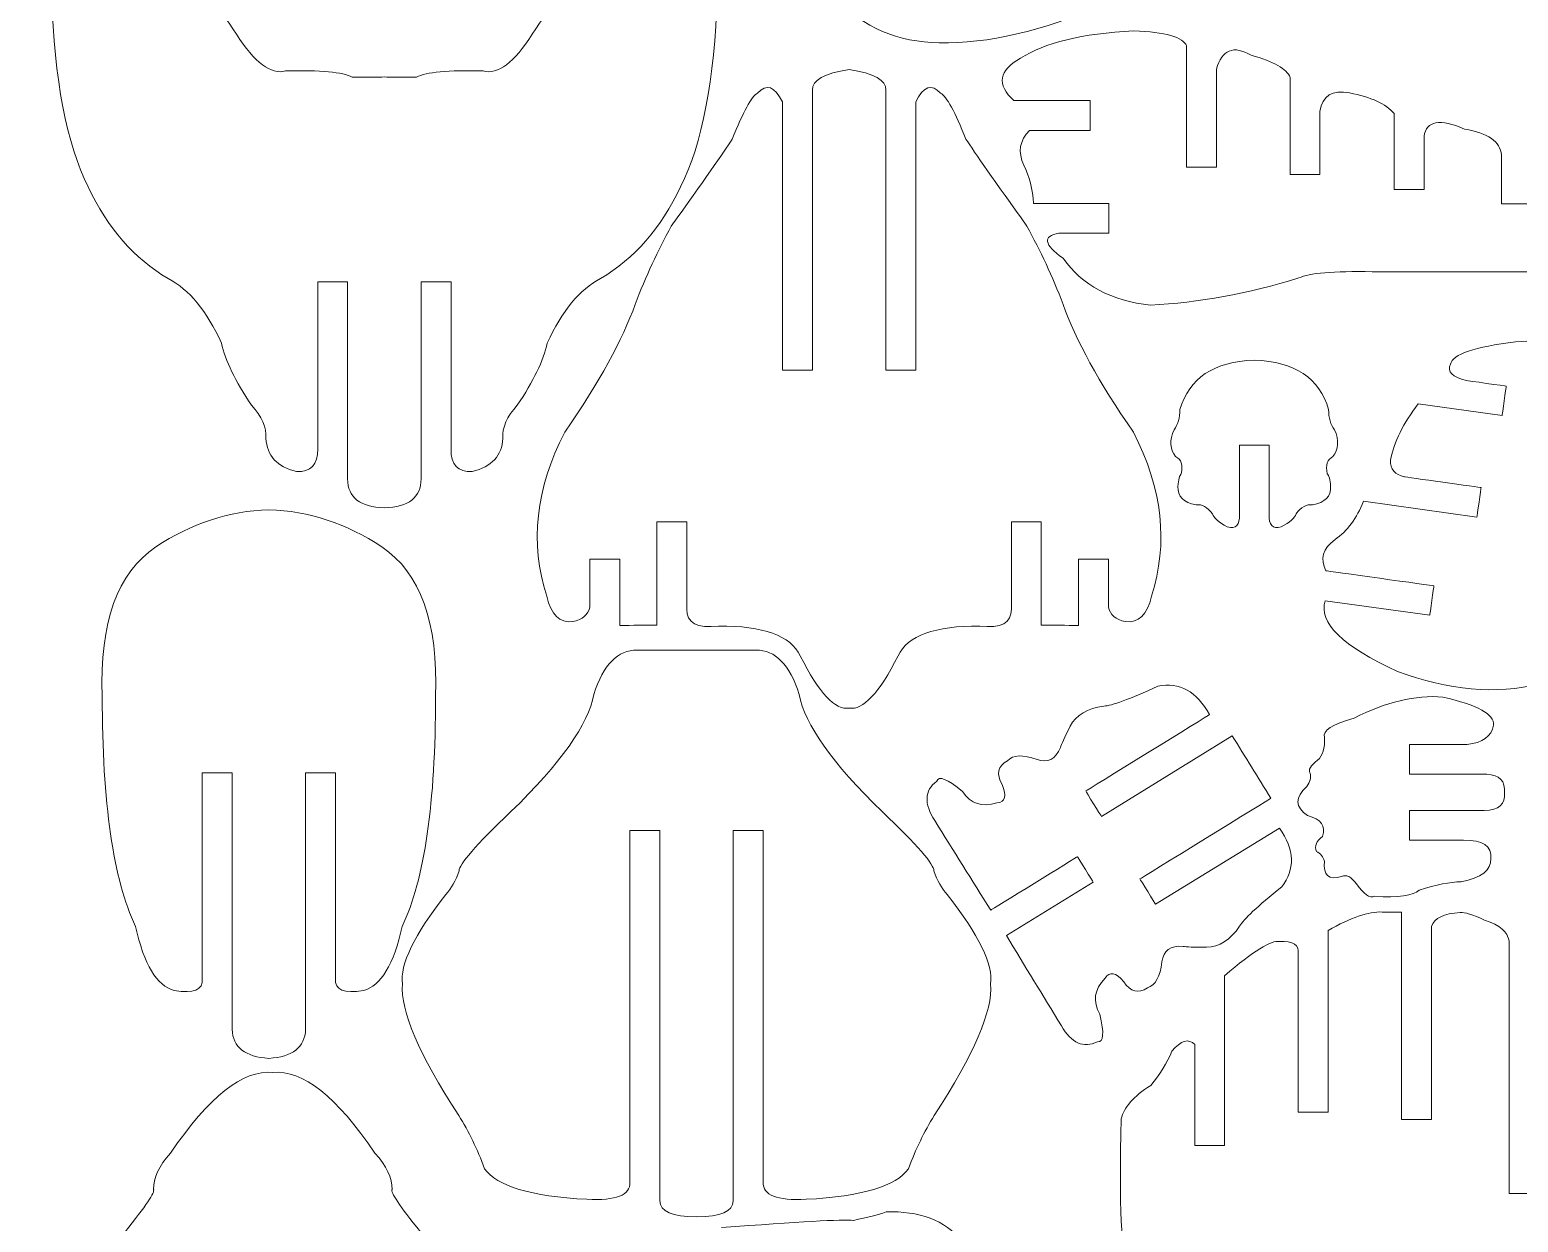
# Model space of a CAD drawing. Header units: inches. Extents: x -288 to 1, y -75 to 219.
# Drawn here: x -287.5 to -149.5, y -9.2 to 101.5 of the extents above; entities that cross this region are included whole.
import ezdxf

# ---------------------------------------------------------------- set-up
doc = ezdxf.new("R2010")
doc.units = ezdxf.units.IN
doc.header["$MEASUREMENT"] = 0
doc.layers.add('Layer 1', color=7, linetype='Continuous')

msp = doc.modelspace()

# ---------------------------------------------------------------- linework, layer by layer
at = {"layer": 'Layer 1', "color": 1, "lineweight": 9}
for points, knots in [([(-186.4922, 119.5221), (-186.141, 121.0911), (-187.7707, 122.0193), (-191.3815, 122.3077), (-191.3815, 122.3077), (-200.4094, 122.884), (-207.1044, 122.2437), (-211.4665, 120.3865), (-211.4665, 120.3865), (-216.0523, 117.7772), (-218.2413, 115.1997), (-218.0337, 112.6543), (-218.0337, 112.6543), (-218.0815, 110.4929), (-216.3079, 107.7231), (-212.7128, 104.3452), (-212.7128, 104.3452), (-210.2045, 101.6719), (-207.0246, 100.311), (-203.1736, 100.2628), (-203.1736, 100.2628), (-198.6678, 100.1668), (-193.5866, 101.3514), (-187.9301, 103.817), (-187.9301, 103.817), (-186.6043, 104.6335), (-186.0768, 105.4178), (-186.3481, 106.1703), (-186.3481, 106.1703), (-186.2045, 107.2388), (-186.7958, 107.8994), (-188.122, 108.1524)], [0, 0, 0, 0, 0.125, 0.125, 0.125, 0.12500001, 0.25, 0.25, 0.25, 0.25000001, 0.375, 0.375, 0.375, 0.37500001, 0.5, 0.5, 0.5, 0.50000001, 0.625, 0.625, 0.625, 0.62500001, 0.75, 0.75, 0.75, 0.75000001, 0.875, 0.875, 0.875, 0.87500001, 1, 1, 1, 1]), ([(-260.8168, 62.586), (-260.8125, 61.1131), (-261.4713, 60.4087), (-262.7939, 60.4725), (-262.7939, 60.4725), (-264.5991, 60.921), (-265.5417, 61.9457), (-265.6219, 63.5468), (-265.6219, 63.5468), (-265.5583, 64.5709), (-266.0055, 65.5955), (-266.9641, 66.6202), (-266.9641, 66.6202), (-268.4663, 68.8616), (-269.3929, 70.7828), (-269.7444, 72.3837), (-269.7444, 72.3837), (-271.1026, 75.3772), (-272.7484, 77.3784), (-274.6817, 78.3872), (-274.6817, 78.3872), (-277.8293, 80.2282), (-280.306, 83.0621), (-282.1116, 86.8882), (-282.1116, 86.8882), (-284.1091, 90.8814), (-285.2431, 96.8092), (-285.5136, 104.671), (-285.5136, 104.671), (-285.6269, 106.4192), (-285.835, 107.5358), (-286.1382, 108.0205), (-286.1382, 108.0205), (-286.5695, 111.206), (-285.9465, 112.759), (-284.2687, 112.6792), (-284.2687, 112.6792), (-283.1185, 113.0953), (-280.3058, 111.5904), (-275.832, 108.1645), (-275.832, 108.1645), (-272.5726, 106.1794), (-270.08, 103.8102), (-268.3542, 101.0565), (-268.3542, 101.0565), (-266.6766, 98.4149), (-265.1585, 97.2783), (-263.8003, 97.6465), (-263.8003, 97.6465), (-260.562, 97.7423), (-258.5024, 97.5506), (-257.6219, 97.07), (-257.6219, 97.07), (-256.2196, 97.0618), (-255.2252, 97.07), (-254.6389, 97.0941)], [0, 0, 0, 0, 0.07142857, 0.07142857, 0.07142857, 0.07142858, 0.14285714, 0.14285714, 0.14285714, 0.14285715, 0.21428571, 0.21428571, 0.21428571, 0.21428572, 0.28571429, 0.28571429, 0.28571429, 0.2857143, 0.35714286, 0.35714286, 0.35714286, 0.35714287, 0.42857143, 0.42857143, 0.42857143, 0.42857144, 0.5, 0.5, 0.5, 0.50000001, 0.57142857, 0.57142857, 0.57142857, 0.57142858, 0.64285714, 0.64285714, 0.64285714, 0.64285715, 0.71428571, 0.71428571, 0.71428571, 0.71428572, 0.78571429, 0.78571429, 0.78571429, 0.7857143, 0.85714286, 0.85714286, 0.85714286, 0.85714287, 0.92857143, 0.92857143, 0.92857143, 0.92857144, 1, 1, 1, 1]), ([(-248.4611, 62.586), (-248.4654, 61.1131), (-247.8065, 60.4087), (-246.484, 60.4725), (-246.484, 60.4725), (-244.6788, 60.921), (-243.7362, 61.9457), (-243.656, 63.5468), (-243.656, 63.5468), (-243.7196, 64.5709), (-243.2724, 65.5955), (-242.3138, 66.6202), (-242.3138, 66.6202), (-240.8116, 68.8616), (-239.885, 70.7828), (-239.5334, 72.3837), (-239.5334, 72.3837), (-238.1753, 75.3772), (-236.5295, 77.3784), (-234.5962, 78.3872), (-234.5962, 78.3872), (-231.4486, 80.2282), (-228.9719, 83.0621), (-227.1662, 86.8882), (-227.1662, 86.8882), (-225.1687, 90.8814), (-224.0348, 96.8092), (-223.7643, 104.671), (-223.7643, 104.671), (-223.651, 106.4192), (-223.4429, 107.5358), (-223.1397, 108.0205), (-223.1397, 108.0205), (-222.7084, 111.206), (-223.3314, 112.759), (-225.0091, 112.6792), (-225.0091, 112.6792), (-226.1594, 113.0953), (-228.9721, 111.5904), (-233.4459, 108.1645), (-233.4459, 108.1645), (-236.7052, 106.1794), (-239.1979, 103.8102), (-240.9237, 101.0565), (-240.9237, 101.0565), (-242.6013, 98.4149), (-244.1194, 97.2783), (-245.4775, 97.6465), (-245.4775, 97.6465), (-248.7159, 97.7423), (-250.7755, 97.5506), (-251.656, 97.07), (-251.656, 97.07), (-253.0583, 97.0618), (-254.0527, 97.07), (-254.6389, 97.0941)], [0, 0, 0, 0, 0.07142857, 0.07142857, 0.07142857, 0.07142858, 0.14285714, 0.14285714, 0.14285714, 0.14285715, 0.21428571, 0.21428571, 0.21428571, 0.21428572, 0.28571429, 0.28571429, 0.28571429, 0.2857143, 0.35714286, 0.35714286, 0.35714286, 0.35714287, 0.42857143, 0.42857143, 0.42857143, 0.42857144, 0.5, 0.5, 0.5, 0.50000001, 0.57142857, 0.57142857, 0.57142857, 0.57142858, 0.64285714, 0.64285714, 0.64285714, 0.64285715, 0.71428571, 0.71428571, 0.71428571, 0.71428572, 0.78571429, 0.78571429, 0.78571429, 0.7857143, 0.85714286, 0.85714286, 0.85714286, 0.85714287, 0.92857143, 0.92857143, 0.92857143, 0.92857144, 1, 1, 1, 1]), ([(-196.2595, 94.8932), (-197.8763, 96.395), (-197.6682, 97.7051), (-195.6351, 98.824), (-195.6351, 98.824), (-193.426, 100.278), (-189.936, 101.1248), (-185.165, 101.3644), (-185.165, 101.3644), (-182.1929, 101.2527), (-180.5543, 100.7895), (-180.2489, 99.9743)], [0, 0, 0, 0, 0.33333333, 0.33333333, 0.33333333, 0.33333334, 0.66666667, 0.66666667, 0.66666667, 0.66666668, 1, 1, 1, 1]), ([(-177.4804, 97.8172), (-177.4804, 97.8172), (-177.4804, 88.722), (-177.4804, 88.722), (-177.4804, 88.722), (-177.4804, 88.722), (-180.2489, 88.722), (-180.2489, 88.722), (-180.2489, 88.722), (-180.2489, 88.722), (-180.2489, 99.9743), (-180.2489, 99.9743)], [0, 0, 0, 0, 0.33333333, 0.33333333, 0.33333333, 0.33333334, 0.66666667, 0.66666667, 0.66666667, 0.66666668, 1, 1, 1, 1]), ([(-177.4804, 97.8172), (-176.952, 99.6226), (-175.8794, 100.0543), (-174.2624, 99.1115), (-174.2624, 99.1115), (-172.1393, 98.5204), (-170.933, 97.8334), (-170.6434, 97.0504)], [0, 0, 0, 0, 0.5, 0.5, 0.5, 0.50000001, 1, 1, 1, 1]), ([(-167.8747, 93.8866), (-167.8747, 93.8866), (-167.8749, 88.0509), (-167.8749, 88.0509), (-167.8749, 88.0509), (-167.8749, 88.0509), (-170.6434, 88.0509), (-170.6434, 88.0509), (-170.6434, 88.0509), (-170.6434, 88.0509), (-170.6434, 97.0504), (-170.6434, 97.0504)], [0, 0, 0, 0, 0.33333333, 0.33333333, 0.33333333, 0.33333334, 0.66666667, 0.66666667, 0.66666667, 0.66666668, 1, 1, 1, 1]), ([(-217.7191, 94.7704), (-218.4264, 96.2269), (-219.195, 96.499), (-220.0244, 95.5869), (-220.0244, 95.5869), (-220.5836, 95.2825), (-221.3666, 93.8578), (-222.3732, 91.3124), (-222.3732, 91.3124), (-223.1722, 90.0955), (-225.0576, 87.4061), (-228.0294, 83.2436), (-228.0294, 83.2436), (-229.2759, 80.9863), (-230.3944, 78.5687), (-231.3849, 75.9916), (-231.3849, 75.9916), (-232.5354, 72.7095), (-234.7085, 68.7549), (-237.9042, 64.1285), (-237.9042, 64.1285), (-240.6045, 58.8933), (-241.1639, 53.8184), (-239.5819, 48.9035)], [0, 0, 0, 0, 0.16666667, 0.16666667, 0.16666667, 0.16666668, 0.33333333, 0.33333333, 0.33333333, 0.33333334, 0.5, 0.5, 0.5, 0.50000001, 0.66666667, 0.66666667, 0.66666667, 0.66666668, 0.83333333, 0.83333333, 0.83333333, 0.83333334, 1, 1, 1, 1]), ([(-217.7191, 94.7704), (-217.7191, 94.7704), (-217.7191, 69.8967), (-217.7191, 69.8967), (-217.7191, 69.8967), (-217.7191, 69.8967), (-214.9499, 69.8967), (-214.9499, 69.8967), (-214.9499, 69.8967), (-214.9499, 69.8967), (-214.9501, 95.8752), (-214.9501, 95.8752)], [0, 0, 0, 0, 0.33333333, 0.33333333, 0.33333333, 0.33333334, 0.66666667, 0.66666667, 0.66666667, 0.66666668, 1, 1, 1, 1]), ([(-208.129, 95.8752), (-208.129, 95.8752), (-208.1292, 69.8967), (-208.1292, 69.8967), (-208.1292, 69.8967), (-208.1292, 69.8967), (-205.3599, 69.8967), (-205.3599, 69.8967), (-205.3599, 69.8967), (-205.3599, 69.8967), (-205.3599, 94.7704), (-205.3599, 94.7704)], [0, 0, 0, 0, 0.33333333, 0.33333333, 0.33333333, 0.33333334, 0.66666667, 0.66666667, 0.66666667, 0.66666668, 1, 1, 1, 1]), ([(-205.3599, 94.7704), (-204.6526, 96.2269), (-203.884, 96.499), (-203.0547, 95.5869), (-203.0547, 95.5869), (-202.4955, 95.2825), (-201.7125, 93.8578), (-200.7058, 91.3124), (-200.7058, 91.3124), (-199.9069, 90.0955), (-198.0215, 87.4061), (-195.0496, 83.2436), (-195.0496, 83.2436), (-193.8032, 80.9863), (-192.6846, 78.5687), (-191.6941, 75.9916), (-191.6941, 75.9916), (-190.5437, 72.7095), (-188.3706, 68.7549), (-185.1749, 64.1285), (-185.1749, 64.1285), (-182.4745, 58.8933), (-181.9152, 53.8184), (-183.4971, 48.9035)], [0, 0, 0, 0, 0.16666667, 0.16666667, 0.16666667, 0.16666668, 0.33333333, 0.33333333, 0.33333333, 0.33333334, 0.5, 0.5, 0.5, 0.50000001, 0.66666667, 0.66666667, 0.66666667, 0.66666668, 0.83333333, 0.83333333, 0.83333333, 0.83333334, 1, 1, 1, 1]), ([(-160.9897, 93.6949), (-161.7432, 94.5894), (-163.1259, 95.2288), (-165.1374, 95.6122), (-165.1374, 95.6122), (-166.7219, 95.9316), (-167.6345, 95.3567), (-167.8747, 93.8866)], [0, 0, 0, 0, 0.5, 0.5, 0.5, 0.50000001, 1, 1, 1, 1]), ([(-196.2595, 94.8932), (-196.2595, 94.8932), (-189.1695, 94.8932), (-189.1695, 94.8932), (-189.1695, 94.8932), (-189.1695, 94.8932), (-189.1695, 92.1248), (-189.1695, 92.1248), (-189.1695, 92.1248), (-189.1695, 92.1248), (-194.8186, 92.1248), (-194.8186, 92.1248)], [0, 0, 0, 0, 0.33333333, 0.33333333, 0.33333333, 0.33333334, 0.66666667, 0.66666667, 0.66666667, 0.66666668, 1, 1, 1, 1]), ([(-158.2213, 91.5854), (-158.2213, 91.5854), (-158.2213, 86.6608), (-158.2213, 86.6608), (-158.2213, 86.6608), (-158.2213, 86.6608), (-160.9897, 86.6608), (-160.9897, 86.6608), (-160.9897, 86.6608), (-160.9897, 86.6608), (-160.9897, 93.6949), (-160.9897, 93.6949)], [0, 0, 0, 0, 0.33333333, 0.33333333, 0.33333333, 0.33333334, 0.66666667, 0.66666667, 0.66666667, 0.66666668, 1, 1, 1, 1]), ([(-151.0479, 89.86), (-151.145, 91.1063), (-152.2877, 91.9052), (-154.4752, 92.2567), (-154.4752, 92.2567), (-156.7481, 93.2474), (-157.9969, 93.0238), (-158.2213, 91.5854)], [0, 0, 0, 0, 0.5, 0.5, 0.5, 0.50000001, 1, 1, 1, 1]), ([(-194.8186, 92.1248), (-195.731, 91.2022), (-195.9072, 90.1276), (-195.347, 88.9011), (-195.347, 88.9011), (-194.8186, 87.8467), (-194.5144, 86.6643), (-194.4342, 85.3541)], [0, 0, 0, 0, 0.5, 0.5, 0.5, 0.50000001, 1, 1, 1, 1]), ([(-148.2794, 88.3261), (-148.2794, 88.3261), (-148.2794, 85.3163), (-148.2794, 85.3163), (-148.2794, 85.3163), (-148.2794, 85.3163), (-151.0479, 85.3163), (-151.0479, 85.3163), (-151.0479, 85.3163), (-151.0479, 85.3163), (-151.0479, 89.86), (-151.0479, 89.86)], [0, 0, 0, 0, 0.33333333, 0.33333333, 0.33333333, 0.33333334, 0.66666667, 0.66666667, 0.66666667, 0.66666668, 1, 1, 1, 1]), ([(-192.0811, 82.5856), (-193.6177, 82.318), (-193.4898, 81.5472), (-191.6969, 80.273), (-191.6969, 80.273), (-189.9199, 77.7643), (-187.2143, 76.3102), (-183.5801, 75.9108), (-183.5801, 75.9108), (-179.1401, 76.1452), (-174.5534, 76.9895), (-169.8195, 78.4434), (-169.8195, 78.4434), (-168.8938, 78.8903), (-166.6277, 79.0818), (-163.0206, 79.018), (-163.0206, 79.018), (-155.7109, 79.018), (-148.4013, 79.018), (-141.0916, 79.018), (-141.0916, 79.018), (-140.0507, 79.0904), (-139.3409, 79.285), (-138.9621, 79.6017), (-138.9621, 79.6017), (-138.0816, 80.0968), (-136.7848, 79.9213), (-135.0718, 79.0746), (-135.0718, 79.0746), (-133.9192, 78.3393), (-133.0227, 78.3712), (-132.3822, 79.1704), (-132.3822, 79.1704), (-132.0139, 80.2089), (-131.1655, 80.8962), (-129.8367, 81.2315), (-129.8367, 81.2315), (-128.956, 81.455), (-127.339, 82.0624), (-124.9859, 83.0531), (-124.9859, 83.0531), (-123.721, 83.4684), (-122.0403, 83.8202), (-119.9429, 84.1078), (-119.9429, 84.1078), (-117.1093, 85.1012), (-115.4603, 86.2169), (-114.9961, 87.4542)], [0, 0, 0, 0, 0.08333333, 0.08333333, 0.08333333, 0.08333334, 0.16666667, 0.16666667, 0.16666667, 0.16666668, 0.25, 0.25, 0.25, 0.25000001, 0.33333333, 0.33333333, 0.33333333, 0.33333334, 0.41666667, 0.41666667, 0.41666667, 0.41666668, 0.5, 0.5, 0.5, 0.50000001, 0.58333333, 0.58333333, 0.58333333, 0.58333334, 0.66666667, 0.66666667, 0.66666667, 0.66666668, 0.75, 0.75, 0.75, 0.75000001, 0.83333333, 0.83333333, 0.83333333, 0.83333334, 0.91666667, 0.91666667, 0.91666667, 0.91666668, 1, 1, 1, 1]), ([(-90.5952, 83.5043), (-97.6005, 85.0277), (-101.6153, 85.8124), (-102.6404, 85.8585), (-102.6404, 85.8585), (-103.8679, 86.2994), (-104.8244, 86.6949), (-105.5096, 87.0441), (-105.5096, 87.0441), (-108.5516, 87.5971), (-111.0056, 87.0355), (-112.8711, 85.3597), (-112.8711, 85.3597), (-115.8965, 82.2917), (-123.0702, 78.6476), (-134.3916, 74.4276), (-134.3916, 74.4276), (-138.9105, 73.4459), (-144.0263, 72.8051), (-149.739, 72.5052), (-149.739, 72.5052), (-153.5419, 72.056), (-155.553, 71.3644), (-155.772, 70.431), (-155.772, 70.431), (-156.109, 69.7524), (-155.6138, 69.2478), (-154.2861, 68.9175)], [0, 0, 0, 0, 0.14285714, 0.14285714, 0.14285714, 0.14285715, 0.28571429, 0.28571429, 0.28571429, 0.2857143, 0.42857143, 0.42857143, 0.42857143, 0.42857144, 0.57142857, 0.57142857, 0.57142857, 0.57142858, 0.71428571, 0.71428571, 0.71428571, 0.71428572, 0.85714286, 0.85714286, 0.85714286, 0.85714287, 1, 1, 1, 1]), ([(-194.4342, 85.3541), (-194.4342, 85.3541), (-187.4406, 85.3541), (-187.4406, 85.3541), (-187.4406, 85.3541), (-187.4406, 85.3541), (-187.4406, 82.5856), (-187.4406, 82.5856), (-187.4406, 82.5856), (-187.4406, 82.5856), (-192.0811, 82.5856), (-192.0811, 82.5856)], [0, 0, 0, 0, 0.33333333, 0.33333333, 0.33333333, 0.33333334, 0.66666667, 0.66666667, 0.66666667, 0.66666668, 1, 1, 1, 1]), ([(-260.8168, 62.586), (-260.8168, 62.586), (-260.8168, 78.0687), (-260.8168, 78.0687), (-260.8168, 78.0687), (-260.8168, 78.0687), (-258.0483, 78.0687), (-258.0483, 78.0687), (-258.0483, 78.0687), (-258.0483, 78.0687), (-258.0485, 59.8005), (-258.0485, 59.8005)], [0, 0, 0, 0, 0.33333333, 0.33333333, 0.33333333, 0.33333334, 0.66666667, 0.66666667, 0.66666667, 0.66666668, 1, 1, 1, 1]), ([(-251.2294, 59.8005), (-251.2294, 59.8005), (-251.2295, 78.0687), (-251.2295, 78.0687), (-251.2295, 78.0687), (-251.2295, 78.0687), (-248.4611, 78.0687), (-248.4611, 78.0687), (-248.4611, 78.0687), (-248.4611, 78.0687), (-248.4611, 62.586), (-248.4611, 62.586)], [0, 0, 0, 0, 0.33333333, 0.33333333, 0.33333333, 0.33333334, 0.66666667, 0.66666667, 0.66666667, 0.66666668, 1, 1, 1, 1]), ([(-158.7577, 66.7457), (-158.7577, 66.7457), (-150.9758, 65.6619), (-150.9758, 65.6619), (-150.9758, 65.6619), (-150.9758, 65.6619), (-150.594, 68.4033), (-150.594, 68.4033), (-150.594, 68.4033), (-150.594, 68.4033), (-154.2861, 68.9175), (-154.2861, 68.9175)], [0, 0, 0, 0, 0.33333333, 0.33333333, 0.33333333, 0.33333334, 0.66666667, 0.66666667, 0.66666667, 0.66666668, 1, 1, 1, 1]), ([(-158.7577, 66.7457), (-160.1359, 64.9743), (-160.9924, 63.2344), (-161.3271, 61.5269), (-161.3271, 61.5269), (-161.3617, 60.6971), (-160.9326, 60.1817), (-160.0395, 59.9809)], [0, 0, 0, 0, 0.5, 0.5, 0.5, 0.50000001, 1, 1, 1, 1]), ([(-175.3477, 56.4825), (-175.285, 55.5216), (-175.6581, 55.1374), (-176.4672, 55.3299), (-176.4672, 55.3299), (-177.2582, 55.7542), (-177.7136, 56.1626), (-177.8333, 56.5546), (-177.8333, 56.5546), (-178.3129, 57.1708), (-178.8242, 57.451), (-179.3672, 57.395), (-179.3672, 57.395), (-180.5339, 57.5953), (-181.093, 58.1638), (-181.045, 59.1), (-181.045, 59.1), (-180.9893, 59.7323), (-180.8854, 60.1247), (-180.7335, 60.2767), (-180.7335, 60.2767), (-180.558, 61.093), (-180.7337, 61.6214), (-181.2608, 61.8616), (-181.2608, 61.8616), (-181.7883, 62.5339), (-181.836, 63.3665), (-181.4046, 64.3592), (-181.4046, 64.3592), (-181.0452, 64.8232), (-180.8614, 65.4477), (-180.8532, 66.2325)], [0, 0, 0, 0, 0.125, 0.125, 0.125, 0.12500001, 0.25, 0.25, 0.25, 0.25000001, 0.375, 0.375, 0.375, 0.37500001, 0.5, 0.5, 0.5, 0.50000001, 0.625, 0.625, 0.625, 0.62500001, 0.75, 0.75, 0.75, 0.75000001, 0.875, 0.875, 0.875, 0.87500001, 1, 1, 1, 1]), ([(-172.5788, 56.4825), (-172.6415, 55.5216), (-172.2684, 55.1374), (-171.4593, 55.3299), (-171.4593, 55.3299), (-170.6683, 55.7542), (-170.2128, 56.1626), (-170.0931, 56.5546), (-170.0931, 56.5546), (-169.6136, 57.1708), (-169.1023, 57.451), (-168.5592, 57.395), (-168.5592, 57.395), (-167.3926, 57.5953), (-166.8334, 58.1638), (-166.8815, 59.1), (-166.8815, 59.1), (-166.9372, 59.7323), (-167.0411, 60.1247), (-167.1929, 60.2767), (-167.1929, 60.2767), (-167.3685, 61.093), (-167.1927, 61.6214), (-166.6656, 61.8616), (-166.6656, 61.8616), (-166.1382, 62.5339), (-166.0905, 63.3665), (-166.5218, 64.3592), (-166.5218, 64.3592), (-166.8813, 64.8232), (-167.065, 65.4477), (-167.0732, 66.2325)], [0, 0, 0, 0, 0.125, 0.125, 0.125, 0.12500001, 0.25, 0.25, 0.25, 0.25000001, 0.375, 0.375, 0.375, 0.37500001, 0.5, 0.5, 0.5, 0.50000001, 0.625, 0.625, 0.625, 0.62500001, 0.75, 0.75, 0.75, 0.75000001, 0.875, 0.875, 0.875, 0.87500001, 1, 1, 1, 1]), ([(-175.3477, 56.4825), (-175.3477, 56.4825), (-175.3477, 62.9311), (-175.3477, 62.9311), (-175.3477, 62.9311), (-175.3477, 62.9311), (-172.5792, 62.9311), (-172.5792, 62.9311), (-172.5792, 62.9311), (-172.5792, 62.9311), (-172.5788, 56.4825), (-172.5788, 56.4825)], [0, 0, 0, 0, 0.33333333, 0.33333333, 0.33333333, 0.33333334, 0.66666667, 0.66666667, 0.66666667, 0.66666668, 1, 1, 1, 1]), ([(-163.8455, 57.7163), (-163.8455, 57.7163), (-153.3098, 56.249), (-153.3098, 56.249), (-153.3098, 56.249), (-153.3098, 56.249), (-152.928, 58.9905), (-152.928, 58.9905), (-152.928, 58.9905), (-152.928, 58.9905), (-160.0395, 59.9809), (-160.0395, 59.9809)], [0, 0, 0, 0, 0.33333333, 0.33333333, 0.33333333, 0.33333334, 0.66666667, 0.66666667, 0.66666667, 0.66666668, 1, 1, 1, 1]), ([(-271.5304, 13.4191), (-271.4428, 12.3782), (-272.3083, 12.01), (-274.1272, 12.3144), (-274.1272, 12.3144), (-275.7407, 12.7624), (-276.9389, 14.7477), (-277.7221, 18.27), (-277.7221, 18.27), (-279.785, 22.6181), (-280.813, 29.728), (-280.8064, 39.5997), (-280.8064, 39.5997), (-281.0618, 46.462), (-279.4019, 51.0904), (-275.8269, 53.4846), (-275.8269, 53.4846), (-272.5522, 55.6552), (-269.0601, 56.8043), (-265.3508, 56.9319)], [0, 0, 0, 0, 0.2, 0.2, 0.2, 0.20000001, 0.4, 0.4, 0.4, 0.40000001, 0.6, 0.6, 0.6, 0.60000001, 0.8, 0.8, 0.8, 0.80000001, 1, 1, 1, 1]), ([(-259.1712, 13.4191), (-259.2588, 12.3782), (-258.3932, 12.01), (-256.5744, 12.3144), (-256.5744, 12.3144), (-254.9609, 12.7624), (-253.7627, 14.7477), (-252.9795, 18.27), (-252.9795, 18.27), (-250.9166, 22.6181), (-249.8885, 29.728), (-249.8951, 39.5997), (-249.8951, 39.5997), (-249.6398, 46.462), (-251.2996, 51.0904), (-254.8746, 53.4846), (-254.8746, 53.4846), (-258.1493, 55.6552), (-261.6415, 56.8043), (-265.3508, 56.9319)], [0, 0, 0, 0, 0.2, 0.2, 0.2, 0.20000001, 0.4, 0.4, 0.4, 0.40000001, 0.6, 0.6, 0.6, 0.60000001, 0.8, 0.8, 0.8, 0.80000001, 1, 1, 1, 1]), ([(-163.8455, 57.7163), (-164.453, 56.14), (-165.3293, 54.9553), (-166.4737, 54.163), (-166.4737, 54.163), (-167.6085, 53.3249), (-167.8885, 52.3601), (-167.3132, 51.268)], [0, 0, 0, 0, 0.5, 0.5, 0.5, 0.50000001, 1, 1, 1, 1]), ([(-229.3565, 46.2355), (-229.3565, 46.2355), (-229.3565, 55.8148), (-229.3565, 55.8148), (-229.3565, 55.8148), (-229.3565, 55.8148), (-226.588, 55.8148), (-226.588, 55.8148), (-226.588, 55.8148), (-226.588, 55.8148), (-226.588, 47.717), (-226.588, 47.717)], [0, 0, 0, 0, 0.33333333, 0.33333333, 0.33333333, 0.33333334, 0.66666667, 0.66666667, 0.66666667, 0.66666668, 1, 1, 1, 1]), ([(-193.7226, 46.2355), (-193.7226, 46.2355), (-193.7226, 55.8148), (-193.7226, 55.8148), (-193.7226, 55.8148), (-193.7226, 55.8148), (-196.4911, 55.8148), (-196.4911, 55.8148), (-196.4911, 55.8148), (-196.4911, 55.8148), (-196.4911, 47.717), (-196.4911, 47.717)], [0, 0, 0, 0, 0.33333333, 0.33333333, 0.33333333, 0.33333334, 0.66666667, 0.66666667, 0.66666667, 0.66666668, 1, 1, 1, 1]), ([(-235.5845, 47.9165), (-235.5845, 47.9165), (-235.5847, 52.3398), (-235.5847, 52.3398), (-235.5847, 52.3398), (-235.5847, 52.3398), (-232.8163, 52.3398), (-232.8163, 52.3398), (-232.8163, 52.3398), (-232.8163, 52.3398), (-232.8163, 46.1876), (-232.8163, 46.1876)], [0, 0, 0, 0, 0.33333333, 0.33333333, 0.33333333, 0.33333334, 0.66666667, 0.66666667, 0.66666667, 0.66666668, 1, 1, 1, 1]), ([(-187.4945, 47.9165), (-187.4945, 47.9165), (-187.4943, 52.3398), (-187.4943, 52.3398), (-187.4943, 52.3398), (-187.4943, 52.3398), (-190.2628, 52.3398), (-190.2628, 52.3398), (-190.2628, 52.3398), (-190.2628, 52.3398), (-190.2628, 46.1876), (-190.2628, 46.1876)], [0, 0, 0, 0, 0.33333333, 0.33333333, 0.33333333, 0.33333334, 0.66666667, 0.66666667, 0.66666667, 0.66666668, 1, 1, 1, 1]), ([(-167.3909, 48.4842), (-167.3909, 48.4842), (-157.6919, 47.1334), (-157.6919, 47.1334), (-157.6919, 47.1334), (-157.6919, 47.1334), (-157.3101, 49.8748), (-157.3101, 49.8748), (-157.3101, 49.8748), (-157.3101, 49.8748), (-167.3132, 51.268), (-167.3132, 51.268)], [0, 0, 0, 0, 0.33333333, 0.33333333, 0.33333333, 0.33333334, 0.66666667, 0.66666667, 0.66666667, 0.66666668, 1, 1, 1, 1]), ([(-239.5819, 48.9035), (-239.1948, 47.1909), (-238.3849, 46.4077), (-237.1521, 46.5529), (-237.1521, 46.5529), (-236.2704, 46.7367), (-235.7476, 47.1915), (-235.5845, 47.9165)], [0, 0, 0, 0, 0.5, 0.5, 0.5, 0.50000001, 1, 1, 1, 1]), ([(-183.4971, 48.9035), (-183.8843, 47.1909), (-184.6941, 46.4077), (-185.927, 46.5529), (-185.927, 46.5529), (-186.8086, 46.7367), (-187.3314, 47.1915), (-187.4945, 47.9165)], [0, 0, 0, 0, 0.5, 0.5, 0.5, 0.50000001, 1, 1, 1, 1]), ([(-167.3909, 48.4842), (-168.03, 46.4403), (-165.7886, 44.2568), (-160.6664, 41.9345), (-160.6664, 41.9345), (-155.9529, 40.1507), (-151.5601, 39.7644), (-147.4882, 40.776), (-147.4882, 40.776), (-145.3429, 41.2694), (-144.1091, 41.8545), (-143.7867, 42.5318)], [0, 0, 0, 0, 0.33333333, 0.33333333, 0.33333333, 0.33333334, 0.66666667, 0.66666667, 0.66666667, 0.66666668, 1, 1, 1, 1]), ([(-226.588, 47.717), (-226.6203, 46.4303), (-225.6405, 45.905), (-223.6484, 46.1419), (-223.6484, 46.1419), (-219.4942, 46.166), (-216.9696, 45.2456), (-216.0747, 43.3804), (-216.0747, 43.3804), (-214.3269, 39.9062), (-212.815, 38.2892), (-211.5395, 38.5296)], [0, 0, 0, 0, 0.33333333, 0.33333333, 0.33333333, 0.33333334, 0.66666667, 0.66666667, 0.66666667, 0.66666668, 1, 1, 1, 1]), ([(-196.4911, 47.717), (-196.4588, 46.4303), (-197.4385, 45.905), (-199.4306, 46.1419), (-199.4306, 46.1419), (-203.5849, 46.166), (-206.1095, 45.2456), (-207.0044, 43.3804), (-207.0044, 43.3804), (-208.7522, 39.9062), (-210.2641, 38.2892), (-211.5395, 38.5296)], [0, 0, 0, 0, 0.33333333, 0.33333333, 0.33333333, 0.33333334, 0.66666667, 0.66666667, 0.66666667, 0.66666668, 1, 1, 1, 1]), ([(-231.8698, -5.4714), (-231.8264, -6.6719), (-233.1538, -7.2005), (-235.8527, -7.0563), (-235.8527, -7.0563), (-241.0615, -6.7844), (-244.2251, -5.8396), (-245.344, -4.2226), (-245.344, -4.2226), (-246.0149, -2.4137), (-246.8139, -0.7648), (-247.7407, 0.7242), (-247.7407, 0.7242), (-251.4318, 6.3915), (-253.1735, 10.458), (-252.9657, 12.9234), (-252.9657, 12.9234), (-253.2212, 14.7004), (-251.879, 17.47), (-248.9391, 21.2323), (-248.9391, 21.2323), (-248.4329, 21.7841), (-248.0189, 22.5128), (-247.6977, 23.4174), (-247.6977, 23.4174), (-247.7565, 23.9858), (-246.157, 25.8188), (-242.8992, 28.9166), (-242.8992, 28.9166), (-238.2794, 33.4002), (-235.718, 37.0227), (-235.2151, 39.7842), (-235.2151, 39.7842), (-234.335, 42.5565), (-232.9975, 43.9291), (-231.2029, 43.9014), (-231.2029, 43.9014), (-229.3654, 43.9014), (-227.5279, 43.9014), (-225.6902, 43.9014)], [0, 0, 0, 0, 0.1, 0.1, 0.1, 0.10000001, 0.2, 0.2, 0.2, 0.20000001, 0.3, 0.3, 0.3, 0.30000001, 0.4, 0.4, 0.4, 0.40000001, 0.5, 0.5, 0.5, 0.50000001, 0.6, 0.6, 0.6, 0.60000001, 0.7, 0.7, 0.7, 0.70000001, 0.8, 0.8, 0.8, 0.80000001, 0.9, 0.9, 0.9, 0.90000001, 1, 1, 1, 1]), ([(-219.5105, -5.4714), (-219.5539, -6.6719), (-218.2265, -7.2005), (-215.5276, -7.0563), (-215.5276, -7.0563), (-210.3188, -6.7844), (-207.1552, -5.8396), (-206.0363, -4.2226), (-206.0363, -4.2226), (-205.3654, -2.4137), (-204.5664, -0.7648), (-203.6396, 0.7242), (-203.6396, 0.7242), (-199.9485, 6.3915), (-198.2068, 10.458), (-198.4146, 12.9234), (-198.4146, 12.9234), (-198.1591, 14.7004), (-199.5013, 17.47), (-202.4412, 21.2323), (-202.4412, 21.2323), (-202.9474, 21.7841), (-203.3614, 22.5128), (-203.6826, 23.4174), (-203.6826, 23.4174), (-203.6238, 23.9858), (-205.2233, 25.8188), (-208.4811, 28.9166), (-208.4811, 28.9166), (-213.1009, 33.4002), (-215.6623, 37.0227), (-216.1652, 39.7842), (-216.1652, 39.7842), (-217.0453, 42.5565), (-218.3828, 43.9291), (-220.1774, 43.9014), (-220.1774, 43.9014), (-222.0149, 43.9014), (-223.8524, 43.9014), (-225.6902, 43.9014)], [0, 0, 0, 0, 0.1, 0.1, 0.1, 0.10000001, 0.2, 0.2, 0.2, 0.20000001, 0.3, 0.3, 0.3, 0.30000001, 0.4, 0.4, 0.4, 0.40000001, 0.5, 0.5, 0.5, 0.50000001, 0.6, 0.6, 0.6, 0.60000001, 0.7, 0.7, 0.7, 0.70000001, 0.8, 0.8, 0.8, 0.80000001, 0.9, 0.9, 0.9, 0.90000001, 1, 1, 1, 1]), ([(-178.1135, 37.9154), (-179.297, 40.0789), (-180.8935, 40.9601), (-182.903, 40.5589), (-182.903, 40.5589), (-185.5266, 39.354), (-187.1965, 38.7373), (-187.9124, 38.7088), (-187.9124, 38.7088), (-189.4386, 38.4999), (-190.4828, 37.8749), (-191.0446, 36.8338), (-191.0446, 36.8338), (-191.576, 35.7744), (-191.8706, 35.1234), (-191.9282, 34.8811), (-191.9282, 34.8811), (-192.3903, 33.7703), (-193.1191, 33.396), (-194.1138, 33.7588), (-194.1138, 33.7588), (-195.42, 34.23), (-196.3363, 34.1907), (-196.8623, 33.6409), (-196.8623, 33.6409), (-197.7376, 33.1387), (-197.9023, 32.399), (-197.3564, 31.422), (-197.3564, 31.422), (-196.8834, 30.3809), (-197.0416, 29.8138), (-197.8309, 29.7211), (-197.8309, 29.7211), (-199.2008, 29.2894), (-200.267, 29.6458), (-201.0291, 30.7902), (-201.0291, 30.7902), (-202.4337, 31.9705), (-203.2305, 32.2863), (-203.4192, 31.738), (-203.4192, 31.738), (-204.5567, 30.8682), (-204.6141, 29.6497), (-203.5921, 28.0836), (-203.5921, 28.0836), (-201.8646, 25.3123), (-200.1371, 22.5411), (-198.4095, 19.7696)], [0, 0, 0, 0, 0.08333333, 0.08333333, 0.08333333, 0.08333334, 0.16666667, 0.16666667, 0.16666667, 0.16666668, 0.25, 0.25, 0.25, 0.25000001, 0.33333333, 0.33333333, 0.33333333, 0.33333334, 0.41666667, 0.41666667, 0.41666667, 0.41666668, 0.5, 0.5, 0.5, 0.50000001, 0.58333333, 0.58333333, 0.58333333, 0.58333334, 0.66666667, 0.66666667, 0.66666667, 0.66666668, 0.75, 0.75, 0.75, 0.75000001, 0.83333333, 0.83333333, 0.83333333, 0.83333334, 0.91666667, 0.91666667, 0.91666667, 0.91666668, 1, 1, 1, 1]), ([(-154.2159, 35.1608), (-152.7939, 35.2899), (-151.9788, 35.888), (-151.7711, 36.955), (-151.7711, 36.955), (-151.6756, 37.9476), (-153.2414, 38.8122), (-156.4686, 39.5485), (-156.4686, 39.5485), (-159.0255, 39.7567), (-161.7739, 39.1004), (-164.7139, 37.5794)], [0, 0, 0, 0, 0.33333333, 0.33333333, 0.33333333, 0.33333334, 0.66666667, 0.66666667, 0.66666667, 0.66666668, 1, 1, 1, 1]), ([(-176.0064, 35.9622), (-176.0064, 35.9622), (-188.1454, 28.4775), (-188.1454, 28.4775), (-188.1454, 28.4775), (-188.1454, 28.4775), (-189.5984, 30.834), (-189.5984, 30.834), (-189.5984, 30.834), (-189.5984, 30.834), (-178.1135, 37.9154), (-178.1135, 37.9154)], [0, 0, 0, 0, 0.33333333, 0.33333333, 0.33333333, 0.33333334, 0.66666667, 0.66666667, 0.66666667, 0.66666668, 1, 1, 1, 1]), ([(-168.0976, 33.689), (-167.6106, 34.0976), (-167.3947, 34.8099), (-167.4504, 35.8263), (-167.4504, 35.8263), (-167.6596, 36.4267), (-166.7474, 37.0112), (-164.7139, 37.5794)], [0, 0, 0, 0, 0.5, 0.5, 0.5, 0.50000001, 1, 1, 1, 1]), ([(-154.2159, 35.1608), (-154.2159, 35.1608), (-159.5617, 35.1608), (-159.5617, 35.1608), (-159.5617, 35.1608), (-159.5617, 35.1608), (-159.5617, 32.3924), (-159.5617, 32.3924), (-159.5617, 32.3924), (-159.5617, 32.3924), (-152.3945, 32.3924), (-152.3945, 32.3924)], [0, 0, 0, 0, 0.33333333, 0.33333333, 0.33333333, 0.33333334, 0.66666667, 0.66666667, 0.66666667, 0.66666668, 1, 1, 1, 1]), ([(-169.0225, 28.5458), (-170.1848, 29.3464), (-170.2103, 30.2429), (-169.0982, 31.2355), (-169.0982, 31.2355), (-168.7868, 31.6512), (-168.6828, 32.0675), (-168.7866, 32.4841), (-168.7866, 32.4841), (-168.9843, 32.7865), (-168.7546, 33.1884), (-168.0976, 33.689)], [0, 0, 0, 0, 0.33333333, 0.33333333, 0.33333333, 0.33333334, 0.66666667, 0.66666667, 0.66666667, 0.66666668, 1, 1, 1, 1]), ([(-271.5304, 13.4191), (-271.5304, 13.4191), (-271.5304, 32.5224), (-271.5304, 32.5224), (-271.5304, 32.5224), (-271.5304, 32.5224), (-268.7611, 32.5224), (-268.7611, 32.5224), (-268.7611, 32.5224), (-268.7611, 32.5224), (-268.7611, 8.7123), (-268.7611, 8.7123)], [0, 0, 0, 0, 0.33333333, 0.33333333, 0.33333333, 0.33333334, 0.66666667, 0.66666667, 0.66666667, 0.66666668, 1, 1, 1, 1]), ([(-261.9404, 8.7123), (-261.9404, 8.7123), (-261.9404, 32.5224), (-261.9404, 32.5224), (-261.9404, 32.5224), (-261.9404, 32.5224), (-259.1712, 32.5224), (-259.1712, 32.5224), (-259.1712, 32.5224), (-259.1712, 32.5224), (-259.1712, 13.4191), (-259.1712, 13.4191)], [0, 0, 0, 0, 0.33333333, 0.33333333, 0.33333333, 0.33333334, 0.66666667, 0.66666667, 0.66666667, 0.66666668, 1, 1, 1, 1]), ([(-152.6341, 29.0322), (-151.2758, 29.0624), (-150.6526, 29.606), (-150.7645, 30.6633), (-150.7645, 30.6633), (-150.6687, 31.752), (-151.2118, 32.3283), (-152.3945, 32.3924)], [0, 0, 0, 0, 0.5, 0.5, 0.5, 0.50000001, 1, 1, 1, 1]), ([(-171.6287, 27.3982), (-171.6287, 27.3982), (-183.1137, 20.3168), (-183.1137, 20.3168), (-183.1137, 20.3168), (-183.1137, 20.3168), (-184.5666, 22.6733), (-184.5666, 22.6733), (-184.5666, 22.6733), (-184.5666, 22.6733), (-172.4277, 30.158), (-172.4277, 30.158)], [0, 0, 0, 0, 0.33333333, 0.33333333, 0.33333333, 0.33333334, 0.66666667, 0.66666667, 0.66666667, 0.66666668, 1, 1, 1, 1]), ([(-152.6341, 29.0322), (-152.6341, 29.0322), (-159.5617, 29.0322), (-159.5617, 29.0322), (-159.5617, 29.0322), (-159.5617, 29.0322), (-159.5617, 26.2638), (-159.5617, 26.2638), (-159.5617, 26.2638), (-159.5617, 26.2638), (-154.5515, 26.2638), (-154.5515, 26.2638)], [0, 0, 0, 0, 0.33333333, 0.33333333, 0.33333333, 0.33333334, 0.66666667, 0.66666667, 0.66666667, 0.66666668, 1, 1, 1, 1]), ([(-167.4461, 24.3237), (-167.5686, 24.7195), (-167.8224, 25.0224), (-168.2075, 25.2318), (-168.2075, 25.2318), (-168.3992, 25.7277), (-168.2075, 26.1921), (-167.6324, 26.6246), (-167.6324, 26.6246), (-167.2968, 27.5849), (-167.7599, 28.2255), (-169.0225, 28.5458)], [0, 0, 0, 0, 0.33333333, 0.33333333, 0.33333333, 0.33333334, 0.66666667, 0.66666667, 0.66666667, 0.66666668, 1, 1, 1, 1]), ([(-231.8698, -5.4714), (-231.8698, -5.4714), (-231.8698, 27.156), (-231.8698, 27.156), (-231.8698, 27.156), (-231.8698, 27.156), (-229.1005, 27.156), (-229.1005, 27.156), (-229.1005, 27.156), (-229.1005, 27.156), (-229.1007, -7.2003), (-229.1007, -7.2003)], [0, 0, 0, 0, 0.33333333, 0.33333333, 0.33333333, 0.33333334, 0.66666667, 0.66666667, 0.66666667, 0.66666668, 1, 1, 1, 1]), ([(-222.2796, -7.2003), (-222.2796, -7.2003), (-222.2798, 27.156), (-222.2798, 27.156), (-222.2798, 27.156), (-222.2798, 27.156), (-219.5105, 27.156), (-219.5105, 27.156), (-219.5105, 27.156), (-219.5105, 27.156), (-219.5105, -5.4714), (-219.5105, -5.4714)], [0, 0, 0, 0, 0.33333333, 0.33333333, 0.33333333, 0.33333334, 0.66666667, 0.66666667, 0.66666667, 0.66666668, 1, 1, 1, 1]), ([(-171.6287, 27.3982), (-170.2272, 25.3692), (-170.1569, 23.5469), (-171.4178, 21.9317), (-171.4178, 21.9317), (-173.6726, 20.1287), (-174.9735, 18.9136), (-175.3205, 18.2867), (-175.3205, 18.2867), (-176.1926, 17.0168), (-177.22, 16.3646), (-178.4024, 16.3302), (-178.4024, 16.3302), (-179.5876, 16.3311), (-180.3016, 16.3603), (-180.5439, 16.4176), (-180.5439, 16.4176), (-181.7439, 16.5036), (-182.4057, 16.0206), (-182.5283, 14.9689), (-182.5283, 14.9689), (-182.6939, 13.5901), (-183.1405, 12.7891), (-183.8679, 12.566), (-183.8679, 12.566), (-184.7097, 12.0095), (-185.4446, 12.1946), (-186.0724, 13.1211), (-186.0724, 13.1211), (-186.7901, 14.0112), (-187.3679, 14.1246), (-187.8052, 13.461), (-187.8052, 13.461), (-188.8061, 12.4309), (-188.9665, 11.3181), (-188.2863, 10.1233), (-188.2863, 10.1233), (-187.8625, 8.3383), (-187.9381, 7.4845), (-188.5128, 7.5621), (-188.5128, 7.5621), (-189.8008, 6.9365), (-190.9153, 7.4323), (-191.8555, 9.0489), (-191.8555, 9.0489), (-193.5558, 11.8369), (-195.2561, 14.6249), (-196.9565, 17.4131)], [0, 0, 0, 0, 0.08333333, 0.08333333, 0.08333333, 0.08333334, 0.16666667, 0.16666667, 0.16666667, 0.16666668, 0.25, 0.25, 0.25, 0.25000001, 0.33333333, 0.33333333, 0.33333333, 0.33333334, 0.41666667, 0.41666667, 0.41666667, 0.41666668, 0.5, 0.5, 0.5, 0.50000001, 0.58333333, 0.58333333, 0.58333333, 0.58333334, 0.66666667, 0.66666667, 0.66666667, 0.66666668, 0.75, 0.75, 0.75, 0.75000001, 0.83333333, 0.83333333, 0.83333333, 0.83333334, 0.91666667, 0.91666667, 0.91666667, 0.91666668, 1, 1, 1, 1]), ([(-164.4741, 22.2103), (-163.8193, 21.2498), (-163.2601, 20.8654), (-162.7963, 21.0577), (-162.7963, 21.0577), (-160.5915, 20.93), (-159.2172, 21.1219), (-158.674, 21.634), (-158.674, 21.634), (-157.0922, 22.1463), (-155.7977, 22.4024), (-154.7911, 22.4024), (-154.7911, 22.4024), (-152.906, 22.7707), (-151.979, 23.491), (-152.0109, 24.5638), (-152.0109, 24.5638), (-151.9311, 25.726), (-152.778, 26.2926), (-154.5515, 26.2638)], [0, 0, 0, 0, 0.2, 0.2, 0.2, 0.20000001, 0.4, 0.4, 0.4, 0.40000001, 0.6, 0.6, 0.6, 0.60000001, 0.8, 0.8, 0.8, 0.80000001, 1, 1, 1, 1]), ([(-196.9565, 17.4131), (-196.9565, 17.4131), (-188.9009, 22.3801), (-188.9009, 22.3801), (-188.9009, 22.3801), (-188.9009, 22.3801), (-190.3539, 24.7366), (-190.3539, 24.7366), (-190.3539, 24.7366), (-190.3539, 24.7366), (-198.4095, 19.7696), (-198.4095, 19.7696)], [0, 0, 0, 0, 0.33333333, 0.33333333, 0.33333333, 0.33333334, 0.66666667, 0.66666667, 0.66666667, 0.66666668, 1, 1, 1, 1]), ([(-167.4461, 24.3237), (-167.59, 23.0111), (-167.0627, 22.5305), (-165.8641, 22.8828), (-165.8641, 22.8828), (-165.4328, 23.107), (-164.9692, 22.8828), (-164.4741, 22.2103)], [0, 0, 0, 0, 0.5, 0.5, 0.5, 0.50000001, 1, 1, 1, 1]), ([(-167.1263, 17.8733), (-165.0331, 19.09), (-163.3555, 19.6663), (-162.0929, 19.6022), (-162.0929, 19.6022), (-161.4979, 19.6022), (-160.9029, 19.6021), (-160.3078, 19.6022)], [0, 0, 0, 0, 0.5, 0.5, 0.5, 0.50000001, 1, 1, 1, 1]), ([(-157.5393, 18.2575), (-157.5393, 18.2575), (-157.5393, 0.3468), (-157.5393, 0.3468), (-157.5393, 0.3468), (-157.5393, 0.3468), (-160.3078, 0.3468), (-160.3078, 0.3468), (-160.3078, 0.3468), (-160.3078, 0.3468), (-160.3078, 19.6022), (-160.3078, 19.6022)], [0, 0, 0, 0, 0.33333333, 0.33333333, 0.33333333, 0.33333334, 0.66666667, 0.66666667, 0.66666667, 0.66666668, 1, 1, 1, 1]), ([(-150.3371, 16.9128), (-150.4289, 17.7451), (-151.1837, 18.3854), (-152.602, 18.834), (-152.602, 18.834), (-153.7044, 19.3617), (-154.4555, 19.6021), (-154.8549, 19.5542)], [0, 0, 0, 0, 0.5, 0.5, 0.5, 0.50000001, 1, 1, 1, 1]), ([(-176.7134, 13.6949), (-174.0607, 15.9682), (-172.3672, 17.0249), (-171.6323, 16.8647), (-171.6323, 16.8647), (-170.3576, 16.9286), (-169.7786, 16.5446), (-169.895, 15.7119)], [0, 0, 0, 0, 0.5, 0.5, 0.5, 0.50000001, 1, 1, 1, 1]), ([(-167.1263, 17.8733), (-167.1263, 17.8733), (-167.1263, 1.0192), (-167.1263, 1.0192), (-167.1263, 1.0192), (-167.1263, 1.0192), (-169.8948, 1.0192), (-169.8948, 1.0192), (-169.8948, 1.0192), (-169.8948, 1.0192), (-169.895, 15.7119), (-169.895, 15.7119)], [0, 0, 0, 0, 0.33333333, 0.33333333, 0.33333333, 0.33333334, 0.66666667, 0.66666667, 0.66666667, 0.66666668, 1, 1, 1, 1]), ([(-147.5686, 14.4633), (-147.5686, 14.4633), (-147.5686, -6.5212), (-147.5686, -6.5212), (-147.5686, -6.5212), (-147.5686, -6.5212), (-150.3371, -6.5212), (-150.3371, -6.5212), (-150.3371, -6.5212), (-150.3371, -6.5212), (-150.3371, 16.9128), (-150.3371, 16.9128)], [0, 0, 0, 0, 0.33333333, 0.33333333, 0.33333333, 0.33333334, 0.66666667, 0.66666667, 0.66666667, 0.66666668, 1, 1, 1, 1]), ([(-176.7134, 13.6949), (-176.7134, 13.6949), (-176.7134, -2.0546), (-176.7134, -2.0546), (-176.7134, -2.0546), (-176.7134, -2.0546), (-179.4819, -2.0546), (-179.4819, -2.0546), (-179.4819, -2.0546), (-179.4819, -2.0546), (-179.4819, 7.3073), (-179.4819, 7.3073)], [0, 0, 0, 0, 0.33333333, 0.33333333, 0.33333333, 0.33333334, 0.66666667, 0.66666667, 0.66666667, 0.66666668, 1, 1, 1, 1]), ([(-130.741, -70.9785), (-130.7276, -72.4037), (-131.575, -73.0919), (-133.2841, -73.044), (-133.2841, -73.044), (-135.0416, -72.74), (-138.0775, -70.2263), (-142.3916, -65.5033), (-142.3916, -65.5033), (-146.4327, -60.1809), (-147.9501, -53.9804), (-146.9435, -46.902), (-146.9435, -46.902), (-145.7624, -40.518), (-146.5604, -35.1553), (-149.3374, -30.8144), (-149.3374, -30.8144), (-155.3703, -21.3023), (-161.084, -16.3866), (-166.4784, -16.0672), (-166.4784, -16.0672), (-179.1187, -16.5783), (-185.5026, -15.6846), (-185.6303, -13.3862), (-185.6303, -13.3862), (-186.3006, -12.237), (-186.5241, -7.6406), (-186.3006, 0.403), (-186.3006, 0.403), (-186.0609, 1.4638), (-185.15, 2.5004), (-183.5682, 3.5129), (-183.5682, 3.5129), (-182.6894, 4.5694), (-182.0341, 5.6262), (-181.6028, 6.6825), (-181.6028, 6.6825), (-180.776, 7.6911), (-180.0689, 7.8995), (-179.4819, 7.3073)], [0, 0, 0, 0, 0.1, 0.1, 0.1, 0.10000001, 0.2, 0.2, 0.2, 0.20000001, 0.3, 0.3, 0.3, 0.30000001, 0.4, 0.4, 0.4, 0.40000001, 0.5, 0.5, 0.5, 0.50000001, 0.6, 0.6, 0.6, 0.60000001, 0.7, 0.7, 0.7, 0.70000001, 0.8, 0.8, 0.8, 0.80000001, 0.9, 0.9, 0.9, 0.90000001, 1, 1, 1, 1]), ([(-271.1711, -70.3516), (-271.101, -72.0165), (-271.8019, -72.7849), (-273.2739, -72.6569), (-273.2739, -72.6569), (-275.5106, -72.7211), (-278.7061, -70.9281), (-282.861, -67.2778), (-282.861, -67.2778), (-286.1526, -63.868), (-287.5267, -61.5147), (-286.9833, -60.2177), (-286.9833, -60.2177), (-286.9993, -58.2005), (-286.2164, -55.7991), (-284.6345, -53.0135), (-284.6345, -53.0135), (-280.2723, -45.7774), (-278.3069, -40.6543), (-278.7384, -37.6445), (-278.7384, -37.6445), (-278.7863, -30.8409), (-279.2499, -26.1819), (-280.1287, -23.6684), (-280.1287, -23.6684), (-280.5437, -17.2487), (-280.0645, -12.718), (-278.6906, -10.0764), (-278.6906, -10.0764), (-276.7571, -7.6754), (-275.8781, -6.3624), (-276.0541, -6.1382), (-276.0541, -6.1382), (-276.0698, -5.0815), (-275.5426, -3.961), (-274.4723, -2.7761), (-274.4723, -2.7761), (-270.9216, 2.4747), (-267.7613, 4.9724), (-264.9915, 4.7163)], [0, 0, 0, 0, 0.1, 0.1, 0.1, 0.10000001, 0.2, 0.2, 0.2, 0.20000001, 0.3, 0.3, 0.3, 0.30000001, 0.4, 0.4, 0.4, 0.40000001, 0.5, 0.5, 0.5, 0.50000001, 0.6, 0.6, 0.6, 0.60000001, 0.7, 0.7, 0.7, 0.70000001, 0.8, 0.8, 0.8, 0.80000001, 0.9, 0.9, 0.9, 0.90000001, 1, 1, 1, 1]), ([(-258.8119, -70.3516), (-258.8819, -72.0165), (-258.1811, -72.7849), (-256.7091, -72.6569), (-256.7091, -72.6569), (-254.4723, -72.7211), (-251.2768, -70.9281), (-247.122, -67.2778), (-247.122, -67.2778), (-243.8304, -63.868), (-242.4563, -61.5147), (-242.9997, -60.2177), (-242.9997, -60.2177), (-242.9837, -58.2005), (-243.7665, -55.7991), (-245.3485, -53.0135), (-245.3485, -53.0135), (-249.7106, -45.7774), (-251.676, -40.6543), (-251.2445, -37.6445), (-251.2445, -37.6445), (-251.1967, -30.8409), (-250.733, -26.1819), (-249.8543, -23.6684), (-249.8543, -23.6684), (-249.4393, -17.2487), (-249.9185, -12.718), (-251.2924, -10.0764), (-251.2924, -10.0764), (-253.2259, -7.6754), (-254.1049, -6.3624), (-253.9289, -6.1382), (-253.9289, -6.1382), (-253.9132, -5.0815), (-254.4404, -3.961), (-255.5107, -2.7761), (-255.5107, -2.7761), (-259.0614, 2.4747), (-262.2217, 4.9724), (-264.9915, 4.7163)], [0, 0, 0, 0, 0.1, 0.1, 0.1, 0.10000001, 0.2, 0.2, 0.2, 0.20000001, 0.3, 0.3, 0.3, 0.30000001, 0.4, 0.4, 0.4, 0.40000001, 0.5, 0.5, 0.5, 0.50000001, 0.6, 0.6, 0.6, 0.60000001, 0.7, 0.7, 0.7, 0.70000001, 0.8, 0.8, 0.8, 0.80000001, 0.9, 0.9, 0.9, 0.90000001, 1, 1, 1, 1]), ([(-223.3771, -9.6819), (-216.2273, -9.1393), (-212.1417, -8.9158), (-211.1199, -9.0116), (-211.1199, -9.0116), (-209.8431, -8.7442), (-208.8409, -8.4843), (-208.114, -8.2328), (-208.114, -8.2328), (-205.0242, -8.1048), (-202.6707, -8.9997), (-201.0539, -10.9172), (-201.0539, -10.9172), (-198.48, -14.3739), (-191.8763, -18.9737), (-181.2431, -24.7162), (-181.2431, -24.7162), (-176.902, -26.3121), (-171.9225, -27.6528), (-166.3046, -28.7381), (-166.3046, -28.7381), (-162.5994, -29.7077), (-160.7025, -30.6704), (-160.6143, -31.6252), (-160.6143, -31.6252), (-160.3741, -32.344), (-160.9343, -32.7755), (-162.2952, -32.9196)], [0, 0, 0, 0, 0.14285714, 0.14285714, 0.14285714, 0.14285715, 0.28571429, 0.28571429, 0.28571429, 0.2857143, 0.42857143, 0.42857143, 0.42857143, 0.42857144, 0.57142857, 0.57142857, 0.57142857, 0.57142858, 0.71428571, 0.71428571, 0.71428571, 0.71428572, 0.85714286, 0.85714286, 0.85714286, 0.85714287, 1, 1, 1, 1])]:
    msp.add_open_spline(points, degree=3, knots=knots, dxfattribs=at)
for points in [[(-211.5395, 97.7962), (-213.8547, 97.4116), (-214.9914, 96.7712), (-214.9501, 95.875)], [(-211.5395, 97.7962), (-209.2244, 97.4116), (-208.0877, 96.7712), (-208.129, 95.875)], [(-180.8532, 66.2325), (-180.0183, 69.1469), (-177.7214, 70.6719), (-173.9632, 70.8068)], [(-167.0732, 66.2325), (-167.9082, 69.1469), (-170.2051, 70.6719), (-173.9632, 70.8068)], [(-254.6389, 57.1108), (-256.8977, 57.1747), (-258.0341, 58.0711), (-258.0485, 59.8005)], [(-254.6389, 57.1108), (-252.3802, 57.1747), (-251.2438, 58.0711), (-251.2294, 59.8005)], [(-229.3565, 46.2355), (-230.5097, 46.2193), (-231.6631, 46.2034), (-232.8163, 46.1876)], [(-193.7226, 46.2355), (-192.5694, 46.2193), (-191.416, 46.2034), (-190.2628, 46.1876)], [(-176.0064, 35.9622), (-175.4099, 34.9948), (-174.8135, 34.0275), (-174.217, 33.0601)], [(-172.4277, 30.158), (-173.0241, 31.1254), (-173.6206, 32.0927), (-174.217, 33.0601)], [(-157.5393, 18.2575), (-157.2833, 19.0421), (-156.3886, 19.4744), (-154.8549, 19.5542)], [(-265.3508, 6.0227), (-267.5429, 6.1507), (-268.6796, 7.0474), (-268.7611, 8.7123)], [(-265.3508, 6.0227), (-263.1586, 6.1507), (-262.022, 7.0474), (-261.9404, 8.7123)], [(-225.6902, -8.6893), (-227.9413, -8.6735), (-229.0781, -8.177), (-229.1007, -7.2003)], [(-225.6902, -8.6893), (-223.439, -8.6735), (-222.3022, -8.177), (-222.2796, -7.2003)]]:
    msp.add_open_spline(points, degree=3, dxfattribs=at)

doc.saveas('drawing.dxf')
